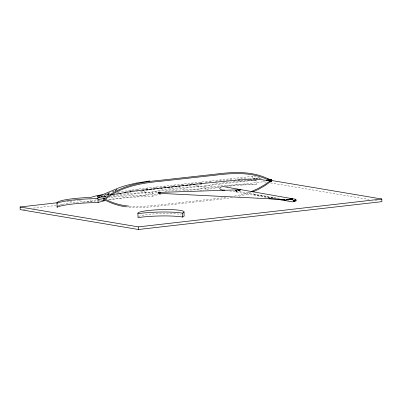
<?xml version="1.0" encoding="UTF-8"?>
<svg xmlns="http://www.w3.org/2000/svg" width="402" height="402" viewBox="0 0 402 402"><rect width="100%" height="100%" fill="white"/><g stroke="black" fill="none" stroke-linecap="round" stroke-linejoin="round"><path stroke-width="0.3" stroke-dasharray="2.01 1.51" d="M236.537 190.437L235.17 190.618L236.863 190.463L236.612 190.779L236.878 190.473L235.175 190.669L236.517 190.794L236.778 191.407L236.878 190.483L236.386 190.804L237.014 191.377M237.115 191.407L236.612 191.081L236.853 190.483L235.255 190.779L237.105 191.292M236.612 191.081L236.647 190.558L235.728 190.704L236.672 191.337L236.487 190.89L235.18 190.694L236.657 191.04L236.466 190.784L235.175 190.669M236.878 190.473L235.255 190.779L236.562 190.628L236.502 190.96L235.306 190.814L237.014 191.267M236.386 190.754C234.396 190.679 237.296 191.292 236.532 190.819C236.889 190.643 236.22 190.503 236.939 191.166M236.421 190.875L235.421 190.865L236.728 191.066L236.281 190.774L236.733 190.578L235.22 190.538L236.703 190.468L235.2 190.563L236.788 190.533L236.451 190.769L236.718 190.473L235.517 190.895M236.768 190.478L236.059 190.895L236.225 190.432M236.572 191C236.14 191.091 236.848 189.965 235.492 190.744C237.768 190.689 235.326 190.844 236.657 190.518M100.751 196.759L104.515 194.88M101.158 196.684L103.229 195.658M108.274 193.236L111.042 191.905M104.394 195.111L109.123 192.95L107.369 193.674M102.294 196.081L100.897 196.709L108.656 195.196M236.738 190.513L236.853 190.483M116.917 189.684L112.907 191.337L117.761 189.382L111.6 191.694M103.726 195.412L108.62 194.176L105.53 194.563M249.848 192.045L244.054 193.965L233.582 196.292M251.044 192.684L244.084 194.985L237.693 196.543M100.862 197.05L106.364 195.995L102.098 197.121M109.012 194.221L106.811 194.779L110.118 193.915L105.435 194.553M118.042 192.201L140.539 188.779L252.612 176.312L259.777 177.573M232.451 197.523L223.12 198.895L160.081 205.93C148.83 207.176 137.424 208.407 126.138 206.834M126.273 191.483L128.595 191.136M129.826 190.96L131.68 190.689M106.083 196.518L103.741 196.839L106.213 196.528M226.004 197.472L153.046 205.663L139.017 206.573L129.63 206.186M132.293 190.598L136.509 190.051M137.102 189.98L138.881 189.759M66.797 201.658L69.29 201.372M69.913 201.301L78.003 200.377M78.626 200.302L81.119 200.02M103.535 197.452L104.781 197.312M109.761 196.744L256.702 179.93M23.296 209.256L25.788 208.975M33.255 208.12L62.521 204.769M82.445 202.492L84.314 202.276M86.807 201.99L97.39 200.779M98.013 200.709L99.882 200.497M108.595 199.498L158.408 193.799M183.312 190.95L219.427 186.819M225.653 186.106L263.632 181.759L266.732 182.282M141.464 189.453L145.197 189.035M145.82 188.965L148.313 188.689M150.8 188.412L152.046 188.277M155.157 187.93L157.026 187.719M159.514 187.443L163.252 187.03M163.875 186.96L166.363 186.684M168.855 186.402L170.096 186.267M173.212 185.92L175.076 185.714M177.568 185.438L181.302 185.02M181.925 184.95L183.794 184.744M186.905 184.397L188.151 184.257M191.262 183.91L194.995 183.498M195.618 183.428L199.352 183.01M199.975 182.94L202.96 182.624M205.201 182.397L207.457 182.151M219.582 180.9L223.778 180.468M228.391 180.001L224.406 180.408M209.658 181.92L211.804 181.709M239.451 179.016L235.24 179.403M215.281 181.322L219.005 180.965M229.914 179.88L233.416 179.563M240.622 178.905L248.642 178.413M236.346 190.453L235.291 190.478L236.245 190.598M249.225 178.387L256.612 178.438M235.361 190.844L235.959 190.895M255.305 178.212L252.768 178.252L255.511 178.387M113.248 195L114.5 194.98M235.21 190.739L235.492 190.744M257.873 178.382L255.139 178.076L262.119 178.93M235.25 190.508L235.547 190.518M105.872 194.93L106.329 194.975M235.17 190.618L235.456 190.654L235.2 190.563M270.445 182.905L368.895 199.457M375.091 200.503L378.187 201.02M273.285 197.93L252.979 194.377L274.224 198.151M273.898 198.04L276.36 198.472M258.421 178.443L260.099 178.739M279.385 198.528L236.11 190.91L236.471 190.98M229.567 190.905L269.385 197.91M263.601 180.714L263.632 181.759M240.994 180.689A50.808 6.543 -1.8 0 1 256.205 180.503L256.325 184.428A50.808 6.543 -1.8 0 0 198.352 189.04A59.049 7.603 -1.8 0 0 165.006 191.442M252.612 176.312L252.677 178.357M256.205 180.503A54.461 7.015 -1.8 0 0 205.301 186.327L205.407 189.689M201.402 184.433A50.808 6.543 -1.8 0 0 198.231 185.116L198.352 189.04M205.301 186.327A52.762 6.794 -1.8 0 0 152.182 192.407L152.308 196.327A54.762 7.055 -1.8 0 0 108.816 199.955M147.589 190.488A59.049 7.603 -1.8 0 0 145.037 191.201L145.157 195.126A54.762 7.055 -1.8 0 0 108.781 197.694M90.882 199.648L90.937 201.327A35.542 4.578 -1.8 0 0 57.828 205.995M138.615 216.512A23.175 2.985 -1.8 0 1 157.966 213.693A23.175 2.985 -1.8 0 1 181.186 214.457M90.937 201.327A54.762 7.055 -1.8 0 1 97.214 199.608M145.157 195.126A59.049 7.603 -1.8 0 1 158.006 192.397M206.543 189.9A54.461 7.015 -1.8 0 1 219.17 187.362M226.421 186.433A54.461 7.015 -1.8 0 1 256.325 184.428M152.308 196.327A52.762 6.794 -1.8 0 1 161.634 193.98M199.769 190.412A52.762 6.794 -1.8 0 1 203.729 190.292M101.957 197.417A54.762 7.055 -1.8 0 1 105.952 196.538M112.796 195.387A54.762 7.055 -1.8 0 1 152.182 192.407M234.23 180.965A50.808 6.543 -1.8 0 1 235.451 180.91M195.754 185.201A59.049 7.603 -1.8 0 1 198.231 185.116M107.53 193.92A54.762 7.055 -1.8 0 1 109.816 193.623M117.178 192.814A54.762 7.055 -1.8 0 1 118.324 192.709M136.409 191.493A54.762 7.055 -1.8 0 1 137.554 191.447M140.429 191.337A54.762 7.055 -1.8 0 1 145.037 191.201"/><path stroke-width="0.6" d="M294.169 200.889L294.093 200.176L294.309 201.085L293.741 200.241L294.646 200.995L293.435 200.362L294.917 200.859L293.209 200.513L295.088 200.698L293.083 200.759L295.128 200.447L293.148 200.915L294.998 200.307L293.334 201.035L294.761 200.211L293.616 201.111L294.45 200.166L293.952 201.126C295.862 200.226 292.666 200.377 294.133 201.116L294.259 200.879M294.244 200.407L294.148 200.412M256.984 198.156L162.669 193.493C161.971 194.231 156.79 192.985 160.167 192.372L240.748 189.759L237.667 189.94M160.112 192.372L159.046 192.774L159.609 192.593L159.313 193.005L158.971 192.955L159.212 192.628L160.232 192.372L158.981 192.87L159.911 193.347L158.991 192.945L160.232 192.372L158.981 192.87L159.694 192.885L160.102 192.382L159.001 192.859L159.911 193.347L158.991 193.035L159.679 192.97L159.353 192.563L160.112 192.372L159.056 192.844L159.911 193.347L158.971 192.955L159.684 193.05L159.222 192.638L159.649 192.513L159.107 192.99L159.745 193.347L158.986 192.965L159.74 193.302L159.544 192.804L159.971 192.422L159.041 192.895L159.755 193.251M159.272 192.603L160.232 192.372L159.117 192.714L159.694 193.126L159.172 192.679L160.167 192.372M159.333 192.92L159.102 193.136L159.735 193.337L159.122 192.92L159.715 192.799L159.001 192.859M159.177 193.201L159.287 193.256M159.77 193.332L159.227 192.915L159.966 192.447M160.051 192.387L159.041 192.799L159.609 193.196M159.544 192.518C159.051 193.623 159.705 193.176 159.041 192.799M291.395 199.07L292.54 198.935L289.103 199.744L290.571 199.096L292.862 198.93L291.636 198.96M159.423 192.729L159.991 192.387M287.385 199.518C289.284 199.422 287.144 199.884 292.54 198.935L289.209 199.603L292.274 198.955L289.003 199.332L291.571 199.035M294.415 200.417L294.616 200.181L294.329 200.407M293.988 200.899L293.777 201.126L294.078 200.899M240.25 189.754L238.145 189.92L240.748 189.759L237.738 189.97M288.048 199.553L288.405 199.437M289.003 199.332L291.033 199.005M104.198 198.739L104.48 198.794C119.821 186.086 139.961 182.146 159.282 180.397L215.316 174.166C233.894 171.8 253.994 170.729 270.888 180.282L271.722 179.674L271.782 181.719L270.591 181.508M97.224 197.598L97.254 198.618L99.294 199.563L103.681 200.422L104.51 199.814C111.233 203.417 118.575 205.844 126.138 206.834M129.042 206.12C120.786 205.437 112.666 203.09 105.344 199.211C120.535 186.885 140.348 183.181 159.313 181.423L215.346 175.187C233.612 172.91 253.355 171.699 270.054 180.885L264.848 184.669L257.943 188.613L251.009 191.664M271.782 181.719L270.918 181.302L264.878 185.689L257.973 189.638L252.642 191.98M289.199 199.573L287.827 199.93L288.646 199.668M288.596 199.603L288.139 199.618M287.862 199.985L288.184 199.92M287.445 199.628L287.973 199.508M238.763 189.85C237.889 190.101 240.316 189.598 238.547 189.915M159.117 192.714L159.433 192.749L158.986 192.965M294.555 200.452L294.892 200.251L294.49 200.432M295.359 201.322C297.103 200.769 296.008 198.955 294.586 199.111L224.195 186.724C218.331 185.96 217.959 190.659 224.793 190.066M288.696 199.769L288.52 199.824M293.832 200.874L293.465 201.08L293.907 200.889M239.647 189.779L238.26 189.945L240.004 189.764L238.24 189.945L239.612 189.789M292.214 198.955L289.561 199.492M239.944 189.779L238.316 189.95L239.557 189.804L238.346 189.955L239.301 189.799M103.344 194.342L119.746 187.483L126.655 185.327L135.911 183.136L149.896 180.935M159.504 192.503L159.8 192.422M289.435 199.297L291.887 198.985L289.817 199.191M159.654 192.523L159.906 192.503L159.438 192.583M290.902 199.07L290.143 199.352L291.561 199.02L290.626 199.186L291.244 199.065M290.626 199.186L289.566 199.533M294.651 200.518L295.078 200.377L294.611 200.482M293.711 200.824L293.229 200.98L293.767 200.849M289.048 199.372L289.4 199.261M238.476 189.94L239.26 189.819M290.556 199.075L289.53 199.427L290.113 199.276M100.334 196.146L98.445 196.95L98.832 197.462L100.168 197.93M159.122 193.071L159.599 193.312M238.21 189.98L238.949 189.839M238.813 189.885L239.21 189.834L238.446 189.945M238.235 189.965L240.346 189.764M119.861 193.588L120.876 193.397M102.58 194.98L97.786 196.04L97.189 196.578L99.229 197.523L104.48 198.794M110.64 194.859L135.62 190.935L200.106 183.699L238.497 179.97L252.325 179.292M124.72 192.769L125.781 192.593M293.646 200.754L293.098 200.839L293.671 200.789M238.381 189.955L239.165 189.839M129.861 191.98L131.092 191.799M271.601 180.498L381.82 199.03L381.9 201.648L138.449 229.497L20.18 209.613L20.1 207L57.456 202.724M239.456 189.809L238.612 189.885M20.1 207L138.368 226.884L381.82 199.03M142.74 190.337L143.986 190.196M146.474 189.92L147.72 189.779M149.589 189.573L151.453 189.367M153.323 189.156L155.192 188.95M157.056 188.744L158.303 188.603M160.795 188.327L162.036 188.186M164.529 187.91L165.775 187.774M167.639 187.563L169.508 187.357M171.373 187.151L173.242 186.94M175.111 186.734L176.975 186.528M178.845 186.317L180.091 186.181M182.578 185.905L183.825 185.764M185.694 185.558L187.558 185.347M189.427 185.141L191.292 184.935M193.161 184.724L195.03 184.518M200.633 183.895L201.874 183.754M238.311 180.146L240.069 179.98M239.522 189.809L239.029 189.844M294.676 200.553L295.143 200.528L293.093 200.678L293.666 200.628M289.606 199.226L289.334 199.231L290.028 199.156M292.862 201.894L280.536 199.874M288.329 199.397L288.626 199.402L287.852 199.462M280.686 199.327L284.455 199.503L257.109 198.161M268.898 198.744L284.455 199.503M280.747 199.266L286.204 200.196L280.666 199.226M267.541 178.94L271.722 179.674M269.837 180.096L270.888 180.282M270.054 180.885L260.205 179.533L253.225 179.267M266.345 180.533L267.37 180.714M269.345 181.026L270.918 181.302M159.664 193.337L159.338 193.146M104.234 199.764L104.51 199.814M293.751 200.543L293.309 200.432L293.701 200.583M294.656 200.678L295.018 200.779L294.505 200.799M295.385 199.317L295.013 199.196M293.892 200.477L293.581 200.296L293.817 200.508M184 212.191L184.126 216.115A23.175 2.985 -1.8 0 1 182.433 217.045A29.105 3.749 -1.8 0 0 138.047 217.608L137.921 213.688A23.175 2.985 -1.8 0 1 164.172 209.578A23.175 2.985 -1.8 0 1 182.312 213.125L182.433 217.045M138.368 226.884L138.449 229.497M103.615 198.377L103.681 200.422M97.962 198.608L98.083 202.533A36.863 4.749 -1.8 0 0 57.139 207.216L57.019 203.291A35.542 4.578 -1.8 0 1 90.812 197.407A54.762 7.055 -1.8 0 1 103.249 194.548M98.083 202.533A54.762 7.055 -1.8 0 1 104.917 200.693M57.139 207.216A35.542 4.578 -1.8 0 1 57.174 206.613M137.921 213.688A29.105 3.749 -1.8 0 1 182.312 213.125M57.019 203.291A36.863 4.749 -1.8 0 1 97.41 198.613M295.133 200.613L294.676 200.638L295.133 200.613M286.917 199.553L286.249 199.558L286.917 199.553"/></g></svg>
